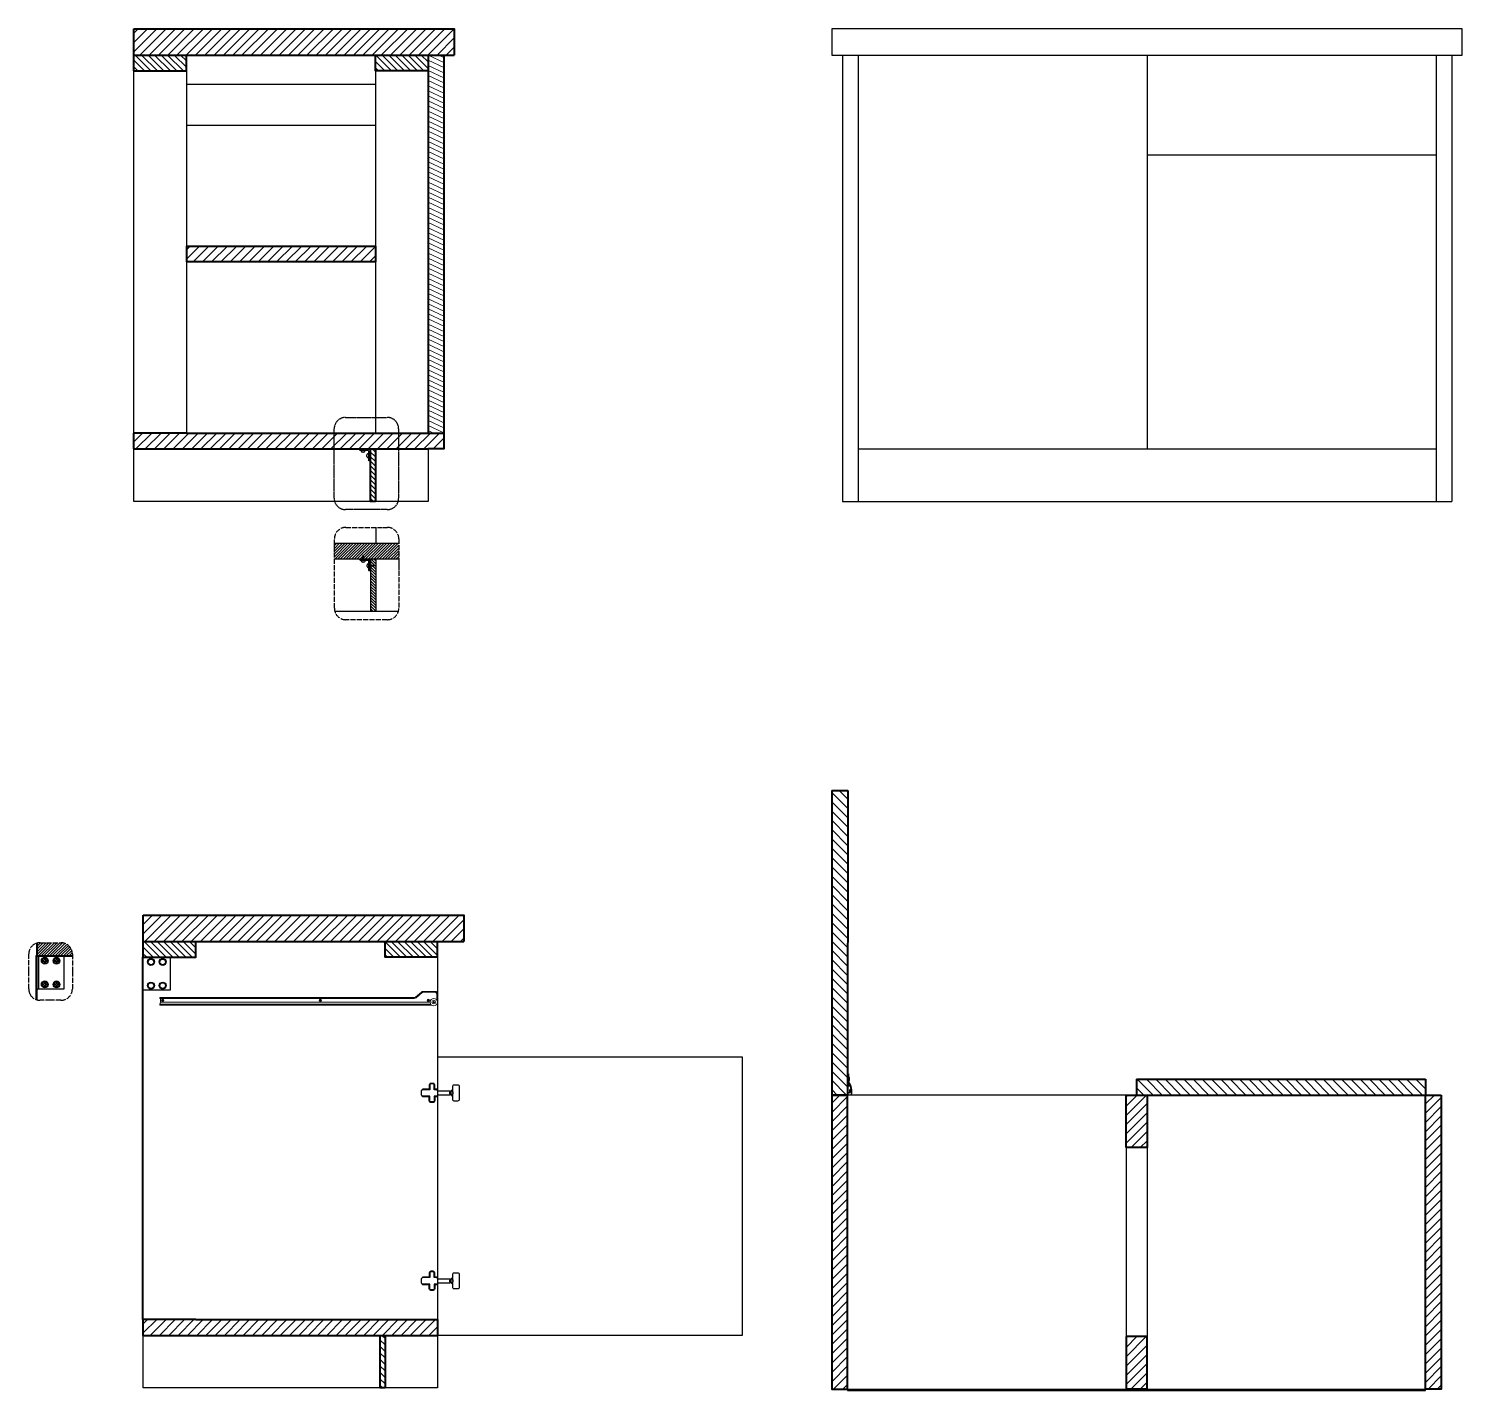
# Model space of a CAD drawing. Header units: millimetres. Extents: x 2634 to 10804, y -5166 to 3427.
# Drawn here: x 2634 to 5363, y -905 to 1688 of the extents above; entities that cross this region are included whole.
import ezdxf

# ---------------------------------------------------------------- set-up
doc = ezdxf.new("R2010")
doc.units = ezdxf.units.MM
doc.header["$MEASUREMENT"] = 0
doc.linetypes.add('ACAD_ISO02W100', pattern=[15, 12, -3])
doc.linetypes.add('ACAD_ISO04W100', pattern=[30, 24, -3, 0, -3])
doc.layers.get('0').update_dxf_attribs({"lineweight": 30})
for name, color, linetype, lineweight in [('campiture sezione', 2, 'Continuous', 13), ('linee sezionate', 1, 'Continuous', 40), ('LINEE SEZIONATE DETTAGLI', 4, 'Continuous', 30)]:
    doc.layers.add(name, color=color, linetype=linetype, lineweight=lineweight)
for name, color, linetype in [('G-ANNO-TTLB', 8, 'Continuous'), ('linee sezione', 3, 'ACAD_ISO04W100'), ('Viti', 8, 'Continuous')]:
    doc.layers.add(name, color=color, linetype=linetype)
pattern_1 = [(45, (7301.5, 365.349), (-8.838835, 8.838835), [])]
pattern_2 = [(135, (7301.5, 365.349), (-8.838835, -8.838835), [])]
pattern_3 = [(135, (7301.501, 365.3485), (-6.187184, -6.187184), [])]

msp = doc.modelspace()

# ---------------------------------------------------------------- hatches: boundary and pattern name
at = {"layer": 'campiture sezione'}
h = msp.add_hatch(dxfattribs=at)
h.set_pattern_fill('ANSI31', color=256, scale=100)
h.set_pattern_definition(pattern_1)
h.paths.add_polyline_path([(3424.5, 917.5), (3294.5, 917.5), (3139.5, 917.5), (2934.5, 917.5), (2834.5, 917.5), (2834.5, 887.5), (3139.5, 887.5), (3394.5, 887.5), (3424.5, 887.5)])
h.paths.add_polyline_path([(3294.5, 1273.7), (3139.5, 1273.7), (2934.5, 1273.7), (2934.5, 1243.7), (3139.5, 1243.7), (3294.5, 1243.7)])
h.paths.add_polyline_path([(3444.5, 1687.5), (2834.5, 1687.5), (2834.5, 1637.3), (3444.5, 1637.3)])
at = {"layer": 'campiture sezione', "ltscale": 0.2}
h = msp.add_hatch(dxfattribs=at)
h.set_pattern_fill('ANSI31', color=256, scale=70, angle=90)
h.set_pattern_definition(pattern_3)
h.paths.add_polyline_path([(2934.5, 1637.3), (2834.5, 1637.3), (2834.5, 1607.3), (2934.5, 1607.3)])
h.paths.add_polyline_path([(3394.5, 1637.3), (3294.5, 1637.3), (3294.5, 1607.3), (3394.5, 1607.3)])
h = msp.add_hatch(dxfattribs=at)
h.set_pattern_fill('ANSI31', color=256, scale=70, angle=110)
h.set_pattern_definition([(155, (7301.501, 365.3485), (-3.69791, -7.930193), [])])
h.paths.add_polyline_path([(3424.5, 1637.3), (3394.5, 1637.3), (3394.5, 917.5), (3424.5, 917.5)])
h = msp.add_hatch(dxfattribs=at)
h.set_pattern_fill('ANSI31', color=256, scale=50, angle=90)
h.set_pattern_definition([(135, (7301.5006, 365.3485), (-4.419417, -4.419417), [])])
h.paths.add_polyline_path([(3294.5, 887.5), (3284.5, 887.5), (3284.5, 787.5), (3294.5, 787.5)])
at = {"layer": 'campiture sezione'}
h = msp.add_hatch(dxfattribs=at)
h.set_pattern_fill('ANSI31', color=256, scale=30)
h.set_pattern_definition([(45, (8223.337, 566.348), (-2.6516504, 2.6516504), [])])
h.paths.add_polyline_path([(3338.9, 678.1), (3338.9, 708.1), (3216.2, 708.1), (3216.2, 678.1)])
at = {"layer": 'campiture sezione', "ltscale": 0.2}
h = msp.add_hatch(dxfattribs=at)
h.set_pattern_fill('ANSI31', color=256, scale=7, angle=90)
h.set_pattern_definition([(135, (7301.5006, 365.3485), (-0.61871843, -0.61871843), [])])
h.paths.add_polyline_path([(3269.4, 677.3), (3269.9, 677.5), (3269.9, 678.1), (3264.8, 678.1), (3264.8, 676.6, 0.414214), (3266.3, 675.1), (3267.5, 675.1, -0.414214), (3268, 675.6), (3269.9, 675.6), (3269.9, 676), (3269.4, 676.1), (3269.9, 676.4), (3269.9, 677.2)])
h.paths.add_polyline_path([(3284.8, 677.7), (3284.8, 678.1), (3271.9, 678.1), (3271.9, 677.9), (3272.4, 677.8), (3271.9, 677.5), (3271.9, 676.7), (3272.4, 676.6), (3271.9, 676.4), (3271.9, 675.6), (3274, 675.6, -0.414214), (3274.5, 675.1), (3280.3, 675.1, -0.414214), (3281.8, 673.6), (3281.8, 668.6, -0.414214), (3282.3, 668.1), (3282.3, 666.1), (3282.7, 666.1), (3282.8, 666.6), (3283.1, 666.1), (3283.9, 666.1), (3284, 666.6), (3284.3, 666.1), (3284.8, 666.1)])
h.paths.add_polyline_path([(3284.8, 664.1), (3284.6, 664.1), (3284.6, 663.6), (3284.3, 664.1), (3283.4, 664.1), (3283.4, 663.6), (3283.1, 664.1), (3282.3, 664.1), (3282.3, 662.1, -0.414214), (3281.8, 661.6), (3281.8, 656.6, 0.414214), (3283.3, 655.1), (3284.8, 655.1)])
h = msp.add_hatch(dxfattribs=at)
h.set_pattern_fill('ANSI31', color=256, scale=30, angle=90)
h.set_pattern_definition([(135, (8223.337, 566.348), (-2.6516504, -2.6516504), [])])
h.paths.add_polyline_path([(3294.8, 677.7), (3284.8, 677.7), (3284.8, 578.1), (3294.8, 578.1)])
at = {"layer": 'campiture sezione'}
h = msp.add_hatch(dxfattribs=at)
h.set_pattern_fill('ANSI31', color=256, scale=100, angle=90)
h.set_pattern_definition(pattern_2)
h.paths.add_polyline_path([(4193, 217.4), (4193, 237.4), (4163, 237.4), (4163, -342.5), (4193, -342.5)])
h = msp.add_hatch(dxfattribs=at)
h.set_pattern_fill('ANSI31', color=256, scale=100)
h.set_pattern_definition(pattern_1)
h.paths.add_polyline_path([(3412.6, -770), (3312.6, -770), (3157.6, -770), (2952.6, -770), (2852.6, -770), (2852.6, -800), (3157.6, -800), (3412.6, -800)])
h.paths.add_polyline_path([(3462.6, 0), (2852.6, 0), (2852.6, -50.2), (3462.6, -50.2)])
at = {"layer": 'campiture sezione', "ltscale": 0.2}
h = msp.add_hatch(dxfattribs=at)
h.set_pattern_fill('ANSI31', color=256, scale=30)
h.set_pattern_definition([(45, (7301.5006, 365.3485), (-2.6516504, 2.6516504), [])])
h.paths.add_polyline_path([(2656.2, -52.6, 0.067028), (2650.4, -53.4), (2650.4, -77.8), (2701.5, -77.8), (2717.5, -77.8), (2717.5, -74.4, 0.414214), (2695.7, -52.6)])
h = msp.add_hatch(dxfattribs=at)
h.set_pattern_fill('ANSI31', color=256, scale=70, angle=90)
h.set_pattern_definition(pattern_3)
h.paths.add_polyline_path([(2952.6, -50.2), (2852.6, -50.2), (2852.6, -80.2), (2952.6, -80.2)])
h.paths.add_polyline_path([(3412.6, -50.2), (3312.6, -50.2), (3312.6, -80.2), (3412.6, -80.2)])
h.paths.add_polyline_path([(3312.6, -800), (3302.6, -800), (3302.6, -900), (3312.6, -900)])
at = {"layer": 'campiture sezione'}
h = msp.add_hatch(dxfattribs=at)
h.set_pattern_fill('ANSI31', color=256, scale=100, angle=90)
h.set_pattern_definition(pattern_2)
h.paths.add_polyline_path([(4743, -312.5), (4743, -342.5), (4742.9, -342.5), (4723, -342.5), (4743, -342.5)])
h.paths.add_polyline_path([(5293, -312.5), (4743, -312.5), (4743, -342.5), (4763, -342.5), (5293, -342.5), (5293, -342.5)])
h = msp.add_hatch(dxfattribs=at)
h.set_pattern_fill('ANSI31', color=256, scale=100)
h.set_pattern_definition([(45, (6462.828, 1782.864), (-8.838835, 8.838835), [])])
h.paths.add_polyline_path([(4193, -342.5), (4163, -342.5), (4163, -902.5), (4193, -902.5)])
h.paths.add_polyline_path([(4763, -342.5), (4723, -342.5), (4723, -442.5), (4763, -442.5)])
h.paths.add_polyline_path([(4763, -802.5), (4723, -802.5), (4723, -902.5), (4763, -902.5)])
h.paths.add_polyline_path([(5323, -342.5), (5293, -342.5), (5293, -902.5), (5323, -902.5)])

# ---------------------------------------------------------------- linework, layer by layer
for p, q in [((2934.5, 1607.3), (2934.5, 1273.7)), ((3294.5, 1607.3), (3294.5, 917.5)), ((2934.5, 1243.7), (2934.5, 917.5)), ((3294.8, 738), (3294.8, 708.1))]:
    msp.add_line(p, q)
for points in [[(4163, 1687.5), (4163, 1637.3), (5363, 1637.3), (5363, 1687.5), (4163, 1687.5)], [(4183, 1637.3), (4183, 787.5), (4183, 787.5)], [(4213, 1637.3), (4213, 787.5)], [(4763, 1637.3), (4763, 887.5)], [(5313, 1637.3), (5313, 787.5)], [(5343, 1637.3), (5343, 787.5), (5343, 787.5)], [(2834.5, 917.5), (2834.5, 1607.3)], [(2934.5, 1581.6), (3139.5, 1581.6)], [(3139.5, 1581.6), (3294.5, 1581.6)], [(2934.5, 1504.1), (3139.5, 1504.1)], [(3139.5, 1504.1), (3293.4, 1504.1)], [(4763, 1447.5), (5313, 1447.5)], [(2834.5, 787.5), (2834.5, 887.5)], [(3394.5, 887.5), (3394.5, 787.5), (3294.5, 787.5)], [(4213, 887.5), (5313, 887.5)], [(3139.5, 787.5), (2834.5, 787.5)], [(3284.5, 787.5), (3139.5, 787.5)], [(4183, 787.5), (5343, 787.5)], [(3284.8, 578.1), (3217.1, 578.1)], [(3338, 578.1), (3294.8, 578.1)], [(2650.4, -161.4), (2650.4, -77.8)], [(2852.6, -770), (2852.6, -80.2)], [(3412.6, -80.2), (3412.6, -770)], [(3412.6, -270), (3992.5, -270), (3992.5, -800), (3412.6, -800)], [(4723, -442.5), (4723, -802.5)], [(4763, -442.5), (4763, -802.5)], [(2852.6, -900), (2852.6, -800)], [(3412.6, -800), (3412.6, -900), (3312.6, -900)], [(3157.6, -900), (2852.6, -900)], [(3302.6, -900), (3157.6, -900)], [(4193, -902.5), (4723, -902.5)], [(4193, -904.7), (5293, -904.7)], [(4763, -902.5), (5293, -902.5)]]:
    msp.add_lwpolyline(points)
at = {"ltscale": 0.2}
for points in [[(2650.4, -77.8), (2648.3, -77.8), (2648.3, -160.7)], [(2850.4, -80.2), (2852.6, -80.2)], [(2850.4, -80.2), (2850.4, -770)], [(4723, -342.5), (4193, -342.5)], [(2850.4, -770), (2852.6, -770)], [(4193, -902.5), (4193, -904.7)], [(5293, -904.7), (5293, -902.5)]]:
    msp.add_lwpolyline(points, dxfattribs=at)
at = {"layer": 'campiture sezione', "linetype": 'ACAD_ISO02W100', "ltscale": 0.045}
for points in [[(3271.9, 682.6), (3271.9, 683.4), (3272.4, 683.7), (3271.9, 683.7), (3269.9, 683.4), (3269.4, 683.1), (3269.9, 683), (3271.9, 683.4)], [(3271.9, 681.4), (3271.9, 682.2), (3272.4, 682.5), (3271.9, 682.6), (3269.9, 682.2), (3269.4, 682), (3269.9, 681.9), (3271.9, 682.2)], [(3271.5, 684.5), (3272, 684.8), (3271.3, 684.8), (3270.9, 685.6), (3270.5, 684.6), (3269.8, 684.4), (3270.3, 684.2)], [(3269.9, 682.2), (3269.9, 683)], [(3271.9, 683.7), (3271.8, 683.9), (3271.7, 684), (3271.6, 684.2), (3271.5, 684.5), (3270.3, 684.2), (3270.2, 684.1), (3270.2, 684), (3270.2, 684), (3270, 683.7), (3270, 683.5), (3270, 683.4)], [(3270.5, 684.6), (3271.3, 684.8)], [(3271.9, 680.2), (3271.9, 681), (3272.4, 681.3), (3271.9, 681.4), (3269.9, 681), (3269.4, 680.8), (3269.9, 680.7), (3271.9, 681)], [(3271.9, 679), (3271.9, 679.9), (3272.4, 680.2), (3271.9, 680.2), (3269.9, 679.9), (3269.4, 679.6), (3269.9, 679.5), (3271.9, 679.9)], [(3271.9, 677.9), (3271.9, 678.7), (3272.4, 679), (3271.9, 679), (3269.9, 678.7), (3269.4, 678.4), (3269.9, 678.3), (3271.9, 678.7)], [(3271.9, 676.7), (3271.9, 677.5), (3272.4, 677.8), (3271.9, 677.9), (3269.9, 677.5), (3269.4, 677.3), (3269.9, 677.2), (3271.9, 677.5)], [(3271.9, 675.6), (3271.9, 676.4), (3272.4, 676.6), (3271.9, 676.7), (3269.9, 676.4), (3269.4, 676.1), (3269.9, 676), (3271.9, 676.4)], [(3269.9, 681), (3269.9, 681.9)], [(3269.9, 679.9), (3269.9, 680.7)], [(3269.9, 678.7), (3269.9, 679.5)], [(3269.9, 677.5), (3269.9, 678.3)], [(3269.9, 676.4), (3269.9, 677.2)], [(3269.9, 676), (3269.9, 675.6)], [(3282.3, 664.1), (3283.1, 664.1), (3283.4, 663.6), (3283.4, 664.1), (3283.1, 666.1), (3282.8, 666.6), (3282.7, 666.1), (3283.1, 664.1)], [(3282.7, 666.1), (3282.3, 666.1)], [(3283.1, 666.1), (3283.9, 666.1)], [(3283.4, 664.1), (3284.3, 664.1), (3284.6, 663.6), (3284.6, 664.1), (3284.3, 666.1), (3284, 666.6), (3283.9, 666.1), (3284.3, 664.1)], [(3284.3, 666.1), (3285.1, 666.1)], [(3284.6, 664.1), (3285.4, 664.1), (3285.7, 663.6), (3285.8, 664.1), (3285.4, 666.1), (3285.2, 666.6), (3285.1, 666.1), (3285.4, 664.1)], [(3285.4, 666.1), (3286.2, 666.1)], [(3285.8, 664.1), (3286.6, 664.1), (3286.9, 663.6), (3287, 664.1), (3286.6, 666.1), (3286.4, 666.6), (3286.2, 666.1), (3286.6, 664.1)], [(3286.6, 666.1), (3287.4, 666.1)], [(3287, 664.1), (3287.8, 664.1), (3288.1, 663.6), (3288.1, 664.1), (3287.8, 666.1), (3287.5, 666.6), (3287.4, 666.1), (3287.8, 664.1)], [(3287.8, 666.1), (3288.6, 666.1)], [(3288.1, 664.1), (3288.9, 664.1), (3289.2, 663.6), (3289.3, 664.1), (3288.9, 666.1), (3288.7, 666.6), (3288.6, 666.1), (3288.9, 664.1)], [(3288.9, 666.1), (3289.8, 666.1)], [(3289.3, 664.1), (3290.1, 664.1), (3290.4, 663.6), (3290.5, 664.1), (3290.1, 666.1), (3289.9, 666.6), (3289.8, 666.1), (3290.1, 664.1)], [(3290.4, 664.2), (3290.6, 664.2), (3290.7, 664.3), (3291, 664.4), (3291.2, 664.5), (3291, 665.8), (3290.9, 665.8), (3290.7, 665.9), (3290.7, 665.9), (3290.4, 666), (3290.3, 666), (3290.1, 666.1)], [(3291.2, 664.5), (3291.5, 664), (3291.5, 664.7), (3292.3, 665.1), (3291.4, 665.6), (3291.1, 666.3), (3291, 665.8)], [(3291.4, 665.6), (3291.5, 664.7)]]:
    msp.add_lwpolyline(points, dxfattribs=at)
for points in [[(3274.5, 675.1), (3274.5, 675.1, 0.414214), (3274, 675.6), (3268, 675.6, 0.414214), (3267.5, 675.1), (3267.5, 675.1)], [(3281.8, 661.6), (3281.8, 661.6, 0.414214), (3282.3, 662.1), (3282.3, 668.1, 0.414214), (3281.8, 668.6), (3281.8, 668.6)]]:
    msp.add_lwpolyline(points, format="xyb", dxfattribs=at)
at = {"layer": 'G-ANNO-TTLB'}
for p, q in [((3397.9, -323.3), (3397.9, -332.4)), ((3404.1, -321.4), (3399.8, -321.4)), ((3406, -332.4), (3406, -323.3)), ((4193, -326.4), (4193, -302.4)), ((4195, -302.4), (4193, -302.4)), ((4195, -317.4), (4193, -317.4)), ((4195, -326.4), (4193, -326.4)), ((4195, -302.4), (4195, -326.4)), ((3397.9, -332.4), (3384.1, -332.4)), ((3412.6, -332.4), (3406, -332.4)), ((4195.9, -338.4), (4194, -338.4)), ((4196.9, -333.4), (4196.9, -337.4)), ((4197.9, -332.4), (4198.8, -332.4)), ((4199.8, -333.4), (4199.8, -342.4)), ((3397.9, -681), (3397.9, -690.1)), ((3404.1, -679.1), (3399.8, -679.1)), ((3406, -690.1), (3406, -681)), ((3397.9, -690.1), (3384.1, -690.1)), ((3412.6, -690.1), (3406, -690.1))]:
    msp.add_line(p, q, dxfattribs=at)
at = {"layer": 'G-ANNO-TTLB', "ltscale": 0.2}
for points in [[(3284.5, 864.5), (3283, 864.5, -0.414214), (3281.5, 866), (3281.5, 883, 0.414214), (3280, 884.5), (3266, 884.5, -0.414214), (3264.5, 886), (3264.5, 887.5)], [(3284.8, 655.1), (3283.3, 655.1, -0.414214), (3281.8, 656.6), (3281.8, 673.6, 0.414214), (3280.3, 675.1), (3266.3, 675.1, -0.414214), (3264.8, 676.6), (3264.8, 678.1)]]:
    msp.add_lwpolyline(points, format="xyb", dxfattribs=at)
for points in [[(3284.8, 677.7), (3284.8, 678.1)], [(2650.4, -77.8), (2701.5, -77.8), (2701.5, -140.7), (2650.4, -140.7)], [(2852.6, -80.2), (2903.6, -80.2), (2903.6, -143.1), (2852.6, -143.1)], [(3412.6, -336.9), (3412.6, -340.1)], [(3436.3, -336.9), (3435.3, -336.9), (3435.3, -340.2), (3436.3, -340.2)], [(3436.3, -334.8), (3436.3, -342.2)], [(3412.6, -694.6), (3412.6, -697.8)], [(3436.3, -694.7), (3435.3, -694.7), (3435.3, -697.9), (3436.3, -697.9)], [(3436.3, -692.5), (3436.3, -700)]]:
    msp.add_lwpolyline(points, dxfattribs=at)
at = {"layer": 'G-ANNO-TTLB', "lineweight": 9, "ltscale": 0.2}
for points in [[(2883.9, -157), (3368, -157, 0.1778), (3370.7, -156), (3382, -146.4, -0.1778), (3384.7, -145.4), (3408.4, -145.4, -0.414214), (3412.6, -149.6), (3412.6, -167.2, -0.303304), (3410, -171.1, -0.303304)], [(2883.9, -158.6), (3368, -158.6, 0.1778), (3371.8, -157.2), (3383.1, -147.6, -0.1778), (3384.7, -147), (3408.4, -147, -0.414214), (3410.9, -149.6), (3410.9, -161.1)]]:
    msp.add_lwpolyline(points, format="xyb", dxfattribs=at)
for points in [[(2883.9, -157), (2883.9, -158.6)], [(2883.9, -169.8), (2885, -165.8), (2885, -158.6)], [(2889.1, -162.1), (2888, -162.1), (2888, -162.7)], [(2888, -162.7), (2889.1, -162.7)], [(2889.1, -161.1), (2889.1, -162.1)], [(2889.7, -162.1), (2889.7, -161.1), (2889.1, -161.1)], [(2889.1, -162.7), (2889.1, -163.8), (2889.7, -163.8), (2889.7, -162.7)], [(2889.7, -162.7), (2890.7, -162.7), (2890.7, -162.1), (2889.7, -162.1)], [(3189.3, -162.1), (3188.3, -162.1), (3188.3, -162.7)], [(3188.3, -162.7), (3189.3, -162.7)], [(3189.3, -161.1), (3189.3, -162.1)], [(3189.9, -162.1), (3189.9, -161.1), (3189.3, -161.1)], [(3189.3, -162.7), (3189.3, -163.8), (3189.9, -163.8), (3189.9, -162.7)], [(3189.9, -162.7), (3191, -162.7), (3191, -162.1), (3189.9, -162.1)], [(3395, -162.1), (3394, -162.1), (3394, -162.7)], [(3394, -162.7), (3395, -162.7)], [(3395, -161.1), (3395, -162.1)], [(3395.6, -162.1), (3395.6, -161.1), (3395, -161.1)], [(3395, -162.7), (3395, -163.8), (3395.6, -163.8), (3395.6, -162.7)], [(3395.6, -162.7), (3396.7, -162.7), (3396.7, -162.1), (3395.6, -162.1)], [(3399.7, -169.8), (2883.9, -169.8)], [(2883.9, -169.8), (2883.9, -171.4)], [(3401.4, -171.4), (2883.9, -171.4)], [(3398.4, -165.8), (2885, -165.8)]]:
    msp.add_lwpolyline(points, dxfattribs=at)
at = {"layer": 'G-ANNO-TTLB'}
for points in [[(3412.6, -334.8), (3412.6, -331.3), (3407.1, -331.3), (3407.1, -323.3, 0.414214), (3404.1, -320.3), (3399.8, -320.3, 0.414214), (3396.8, -323.3), (3396.8, -331.3), (3384.1, -331.3), (3384.1, -332.4)], [(3441.4, -336.5), (3441.4, -326, -0.414214), (3444.3, -323.1), (3450.8, -323.1, -0.414214), (3453.7, -326), (3453.7, -351, -0.414214), (3450.8, -353.9), (3444.3, -353.9, -0.414214), (3441.4, -351), (3441.4, -340.5)], [(3412.6, -342.2), (3412.6, -345.8), (3407.1, -345.8), (3407.1, -353.8, -0.414214), (3404.1, -356.8), (3399.8, -356.8, -0.414214), (3396.8, -353.8), (3396.8, -345.8), (3384.1, -345.8), (3384.1, -344.7)], [(3412.6, -344.7), (3412.6, -344.7), (3406, -344.7), (3406, -353.8, -0.414214), (3404.1, -355.7), (3399.8, -355.7, -0.414214), (3397.9, -353.8), (3397.9, -344.7), (3384.1, -344.7)], [(3412.6, -692.5), (3412.6, -689), (3407.1, -689), (3407.1, -681, 0.414214), (3404.1, -678.1), (3399.8, -678.1, 0.414214), (3396.8, -681), (3396.8, -689), (3384.1, -689), (3384.1, -690.1)], [(3441.4, -694.2), (3441.4, -683.8, -0.414214), (3444.3, -680.8), (3450.8, -680.8, -0.414214), (3453.7, -683.8), (3453.7, -708.7, -0.414214), (3450.8, -711.7), (3444.3, -711.7, -0.414214), (3441.4, -708.7), (3441.4, -698.3)], [(3412.6, -699.9), (3412.6, -703.6), (3407.1, -703.6), (3407.1, -711.6, -0.414214), (3404.1, -714.5), (3399.8, -714.5, -0.414214), (3396.8, -711.6), (3396.8, -703.6), (3384.1, -703.6), (3384.1, -702.5)], [(3412.6, -702.5), (3412.6, -702.5), (3406, -702.5), (3406, -711.6, -0.414214), (3404.1, -713.5), (3399.8, -713.5, -0.414214), (3397.9, -711.6), (3397.9, -702.5), (3384.1, -702.5)]]:
    msp.add_lwpolyline(points, format="xyb", dxfattribs=at)
for points in [[(3384.1, -332.4), (3381.7, -334.8), (3381.7, -342.3)], [(3384.1, -344.7), (3381.7, -342.3), (3381.7, -342.3)], [(3412.6, -334.8), (3436.3, -334.8)], [(3412.6, -334.8), (3412.6, -336.9)], [(3412.6, -340.1), (3412.6, -342.2)], [(3412.6, -342.2), (3436.3, -342.2)], [(3436.3, -336.5), (3441.4, -336.5)], [(3436.3, -340.5), (3441.4, -340.5)], [(3441.4, -336.5), (3441.4, -340.5)], [(3384.1, -690.1), (3381.7, -692.5), (3381.7, -700.1)], [(3384.1, -702.5), (3381.7, -700.1), (3381.7, -700.1)], [(3412.6, -692.5), (3436.3, -692.5)], [(3412.6, -692.5), (3412.6, -694.6)], [(3412.6, -697.8), (3412.6, -700)], [(3412.6, -700), (3436.3, -700)], [(3436.3, -694.2), (3441.4, -694.2)], [(3436.3, -698.3), (3441.4, -698.3)], [(3441.4, -694.2), (3441.4, -698.3)]]:
    msp.add_lwpolyline(points, dxfattribs=at)
at = {"layer": 'G-ANNO-TTLB', "ltscale": 0.2}
for centre in [(2665, -86.8), (2687.3, -86.8), (2867.1, -89.2), (2889.4, -89.2), (2665, -131.8), (2687.3, -131.8), (2867.1, -134.2), (2889.4, -134.2)]:
    msp.add_circle(centre, 6.48, dxfattribs=at)
at = {"layer": 'G-ANNO-TTLB', "lineweight": 9, "ltscale": 0.2}
for centre, radius in [((2889.4, -162.4), 2.26), ((3189.6, -162.4), 2.26), ((3395.3, -162.4), 2.26), ((3405.5, -165.6), 7.09), ((3405.5, -165.6), 3.5), ((3405.5, -165.6), 1.32)]:
    msp.add_circle(centre, radius, dxfattribs=at)
at = {"layer": 'G-ANNO-TTLB'}
msp.add_circle((4198.4, -334.4), 0.7, dxfattribs=at)
for centre, radius, start, end in [((3399.8, -323.3), 1.88, 90, 180), ((3404.1, -323.3), 1.88, 0, 90), ((4195.5, -308.5), 0.501, 14.2239, 176.2039), ((4195.5, -316.3), 0.501, 183.7961, 345.7761), ((4170.9, -335.3), 30.1, 346.3544, 36.5849), ((4170.9, -335.3), 29.1, 354.2499, 33.838), ((4180.3, -312.4), 16.3, 0.101, 14.4945), ((4180.3, -312.4), 16.3, 345.5055, 359.899), ((3441.4, -336.5), 3.56, 90, 180), ((3441.4, -340.5), 3.56, 180, 270), ((4194, -339.4), 1, 90, 180), ((4195.9, -337.4), 1, 270, 0), ((4197.9, -333.4), 1, 90, 180), ((4198.8, -333.4), 1, 0, 90), ((3399.8, -681), 1.88, 90, 180), ((3404.1, -681), 1.88, 0, 90), ((3441.4, -694.2), 3.56, 90, 180), ((3441.4, -698.3), 3.56, 180, 270)]:
    msp.add_arc(centre, radius, start, end, dxfattribs=at)
at = {"layer": 'linee sezionate'}
for p, q in [((2934.5, 1273.7), (3139.5, 1273.7)), ((3139.5, 1273.7), (3294.5, 1273.7)), ((3294.5, 1273.7), (3294.5, 1243.7)), ((3139.5, 1243.7), (2934.5, 1243.7)), ((3294.5, 1243.7), (3139.5, 1243.7)), ((2934.5, 917.5), (2834.5, 917.5)), ((2934.5, 917.5), (3139.5, 917.5)), ((3139.5, 917.5), (3294.5, 917.5)), ((3294.5, 917.5), (3424.5, 917.5)), ((2834.5, 887.5), (3139.5, 887.5)), ((3139.5, 887.5), (3394.5, 887.5)), ((2952.6, -770), (2852.6, -770)), ((2952.6, -770), (3157.6, -770)), ((3157.6, -770), (3312.6, -770)), ((3312.6, -770), (3412.6, -770)), ((2852.6, -800), (3157.6, -800)), ((3157.6, -800), (3412.6, -800))]:
    msp.add_line(p, q, dxfattribs=at)
for points in [[(2834.5, 1637.3), (2834.5, 1687.5)], [(2834.5, 1687.5), (3444.5, 1687.5), (3444.5, 1637.3)], [(2834.5, 1637.3), (3444.5, 1637.3)], [(2834.5, 1607.3), (2834.5, 1607.3), (2934.5, 1607.3), (2934.5, 1637.3)], [(2834.5, 1607.3), (2834.5, 1637.3)], [(3394.5, 1607.3), (3394.5, 1607.3), (3294.5, 1607.3), (3294.5, 1637.3)], [(3394.5, 1637.3), (3394.5, 917.5)], [(3424.5, 1637.3), (3424.5, 1637.3), (3424.5, 887.5), (3394.5, 887.5)], [(2934.5, 1273.7), (2934.5, 1243.7)], [(2834.5, 887.5), (2834.5, 917.5)], [(3284.5, 887.5), (3284.5, 787.5)], [(3294.5, 887.5), (3294.5, 787.5)], [(3294.5, 787.5), (3284.5, 787.5)], [(4163, 237.4), (4163, 217.4)], [(4163, 237.4), (4193.4, 237.4)], [(4163, 237.4), (4163, -342.5), (4193, -342.5)], [(4193.4, 237.4), (4193, -342.5)], [(2852.6, -50.2), (2852.6, 0)], [(2852.6, 0), (3462.6, 0), (3462.6, -50.2)], [(2650.4, -77.8), (2650.4, -53.4)], [(2852.6, -80.2), (2852.6, -80.2), (2952.6, -80.2), (2952.6, -50.2)], [(2852.6, -80.2), (2852.6, -50.2)], [(2852.6, -50.2), (3462.6, -50.2)], [(3412.6, -80.2), (3412.6, -80.2), (3312.6, -80.2), (3312.6, -50.2)], [(2650.4, -77.8), (2650.4, -77.8), (2717.5, -77.8)], [(4743, -312.5), (5293, -312.5)], [(4743, -312.5), (4743, -342.5)], [(5293, -312.5), (5293, -342.5)], [(4163, -342.5), (4163, -902.5), (4193, -902.5), (4193, -342.5)], [(4193, -342.5), (4163, -342.5)], [(4763, -342.5), (4763, -342.5), (4763, -442.5), (4723, -442.5)], [(4723, -442.5), (4723, -342.5)], [(4723, -342.5), (5293, -342.5)], [(5323, -342.5), (5323, -902.5), (5293, -902.5), (5293, -342.5)], [(5293, -342.5), (5323, -342.5)], [(2852.6, -800), (2852.6, -770)], [(3302.6, -800), (3302.6, -900)], [(3312.6, -800), (3312.6, -900)], [(4763, -902.5), (4763, -902.5), (4763, -802.5), (4723, -802.5)], [(4723, -802.5), (4723, -902.5)], [(3312.6, -900), (3302.6, -900)], [(4763, -902.5), (4723, -902.5)]]:
    msp.add_lwpolyline(points, dxfattribs=at)
at = {"layer": 'linee sezionate', "ltscale": 0.2}
for points in [[(3412.6, -80.2), (3412.6, -50.2)], [(3412.6, -770), (3412.6, -800)]]:
    msp.add_lwpolyline(points, dxfattribs=at)
at = {"layer": 'LINEE SEZIONATE DETTAGLI'}
for p, q in [((3216.2, 708.1), (3294.8, 708.1)), ((3294.8, 708.1), (3338.9, 708.1)), ((3216.2, 678.1), (3338.9, 678.1))]:
    msp.add_line(p, q, dxfattribs=at)
for points in [[(3284.8, 677.7), (3284.8, 578.1)], [(3294.8, 677.7), (3294.8, 578.1)], [(3294.8, 578.1), (3284.8, 578.1)]]:
    msp.add_lwpolyline(points, dxfattribs=at)
at = {"layer": 'LINEE SEZIONATE DETTAGLI', "ltscale": 0.2}
msp.add_lwpolyline([(3294.8, 677.7), (3294.8, 677.7), (3284.8, 677.7)], dxfattribs=at)
at = {"layer": 'linee sezione', "ltscale": 0.1}
msp.add_lwpolyline([(3237.6, 947.5), (3316.7, 947.5, -0.414214), (3338.5, 925.6), (3338.5, 793.7, -0.414214), (3316.7, 771.9), (3237.6, 771.9, -0.414214), (3215.8, 793.7), (3215.8, 925.6, -0.414214)], format="xyb", close=True, dxfattribs=at)
at = {"layer": 'linee sezione', "ltscale": 0.4}
msp.add_lwpolyline([(3238, 738), (3317, 738, -0.414214), (3338.9, 716.2), (3338.9, 584.2, -0.414214), (3317, 562.4), (3238, 562.4, -0.414214), (3216.2, 584.2), (3216.2, 716.2, -0.414214)], format="xyb", close=True, dxfattribs=at)
for points in [[(2634.4, -107.4), (2634.4, -74.4, -0.414214), (2656.2, -52.6)], [(2656.2, -52.6), (2695.7, -52.6, -0.414214), (2717.5, -74.4), (2717.5, -107.4)], [(2675.9, -162.2), (2656.2, -162.2, -0.414214), (2634.4, -140.4), (2634.4, -107.4)], [(2717.5, -107.4), (2717.5, -140.4, -0.414214), (2695.7, -162.2), (2675.9, -162.2)]]:
    msp.add_lwpolyline(points, format="xyb", dxfattribs=at)
at = {"layer": 'Viti'}
for p, q in [((3267.1, 884.5), (3267.1, 883.5)), ((3272.1, 881.5), (3269.1, 881.5)), ((3274.1, 884.5), (3274.1, 883.5)), ((3278, 873), (3278, 876)), ((3281, 878), (3280, 878)), ((3281.5, 871.5), (3281.5, 877.5)), ((3281, 871), (3280, 871)), ((3267.5, 675.1), (3267.5, 674.1)), ((3272.4, 672.1), (3269.5, 672.1)), ((3274.5, 675.1), (3274.5, 674.1)), ((3278.8, 663.6), (3278.8, 666.6)), ((3281.8, 668.6), (3280.8, 668.6)), ((3281.8, 661.6), (3280.8, 661.6))]:
    msp.add_line(p, q, dxfattribs=at)
at = {"layer": 'Viti', "ltscale": 0.2}
msp.add_lwpolyline([(2650.4, -140.7), (2651.9, -140.7, 0.414214), (2653.4, -139.2), (2653.4, -79.3, 0.414214), (2651.9, -77.8), (2650.4, -77.8)], format="xyb", dxfattribs=at)
for points in [[(2661.2, -85.9), (2664.1, -85.9)], [(2661.2, -85.9), (2661.2, -87.7)], [(2661.2, -87.7), (2664.1, -87.7)], [(2664.1, -82.9), (2664.1, -85.9)], [(2665.9, -82.9), (2664.1, -82.9)], [(2664.1, -87.7), (2664.1, -90.6)], [(2664.1, -90.6), (2665.9, -90.6)], [(2665.9, -82.9), (2665.9, -85.9)], [(2665.9, -85.9), (2668.8, -85.9)], [(2665.9, -87.7), (2665.9, -90.6)], [(2665.9, -87.7), (2668.8, -87.7)], [(2668.8, -87.7), (2668.8, -85.9)], [(2683.5, -85.9), (2686.4, -85.9)], [(2683.5, -85.9), (2683.5, -87.7)], [(2683.5, -87.7), (2686.4, -87.7)], [(2686.4, -82.9), (2686.4, -85.9)], [(2688.2, -82.9), (2686.4, -82.9)], [(2686.4, -87.7), (2686.4, -90.6)], [(2686.4, -90.6), (2688.2, -90.6)], [(2688.2, -82.9), (2688.2, -85.9)], [(2688.2, -85.9), (2691.1, -85.9)], [(2688.2, -87.7), (2688.2, -90.6)], [(2688.2, -87.7), (2691.1, -87.7)], [(2691.1, -87.7), (2691.1, -85.9)], [(2661.2, -130.9), (2664.1, -130.9)], [(2661.2, -130.9), (2661.2, -132.7)], [(2661.2, -132.7), (2664.1, -132.7)], [(2664.1, -127.9), (2664.1, -130.9)], [(2665.9, -127.9), (2664.1, -127.9)], [(2664.1, -132.7), (2664.1, -135.6)], [(2664.1, -135.6), (2665.9, -135.6)], [(2665.9, -127.9), (2665.9, -130.9)], [(2665.9, -130.9), (2668.8, -130.9)], [(2665.9, -132.7), (2665.9, -135.6)], [(2665.9, -132.7), (2668.8, -132.7)], [(2668.8, -132.7), (2668.8, -130.9)], [(2683.5, -130.9), (2686.4, -130.9)], [(2683.5, -130.9), (2683.5, -132.7)], [(2683.5, -132.7), (2686.4, -132.7)], [(2686.4, -127.9), (2686.4, -130.9)], [(2688.2, -127.9), (2686.4, -127.9)], [(2686.4, -132.7), (2686.4, -135.6)], [(2686.4, -135.6), (2688.2, -135.6)], [(2688.2, -127.9), (2688.2, -130.9)], [(2688.2, -130.9), (2691.1, -130.9)], [(2688.2, -132.7), (2688.2, -135.6)], [(2688.2, -132.7), (2691.1, -132.7)], [(2691.1, -132.7), (2691.1, -130.9)]]:
    msp.add_lwpolyline(points, dxfattribs=at)
for centre in [(2665, -86.8), (2687.3, -86.8), (2867.1, -89.2), (2889.4, -89.2), (2665, -131.8), (2687.3, -131.8), (2867.1, -134.2), (2889.4, -134.2)]:
    msp.add_circle(centre, 5.4, dxfattribs=at)
at = {"layer": 'Viti'}
for centre, radius, start, end in [((3270.4, 883.9), 3.32, 186.8818, 197.545), ((3269.1, 883.5), 2, 197.545, 270), ((3272.1, 883.5), 2, 270, 342.455), ((3270.8, 883.9), 3.32, 342.455, 353.1182), ((3280, 876), 2, 107.545, 180), ((3280.4, 874.7), 3.32, 96.8818, 107.545), ((3281, 877.5), 0.5, 0, 90), ((3280, 873), 2, 180, 252.455), ((3280.4, 874.3), 3.32, 252.455, 263.1182), ((3281, 871.5), 0.5, 270, 0), ((3270.8, 674.5), 3.32, 186.8818, 197.545), ((3269.5, 674.1), 2, 197.545, 270), ((3272.4, 674.1), 2, 270, 342.455), ((3271.2, 674.5), 3.32, 342.455, 353.1182), ((3280.8, 666.6), 2, 107.545, 180), ((3280.8, 663.6), 2, 180, 252.455), ((3281.2, 665.3), 3.32, 96.8818, 107.545), ((3281.2, 664.9), 3.32, 252.455, 263.1182)]:
    msp.add_arc(centre, radius, start, end, dxfattribs=at)

doc.saveas('drawing.dxf')
